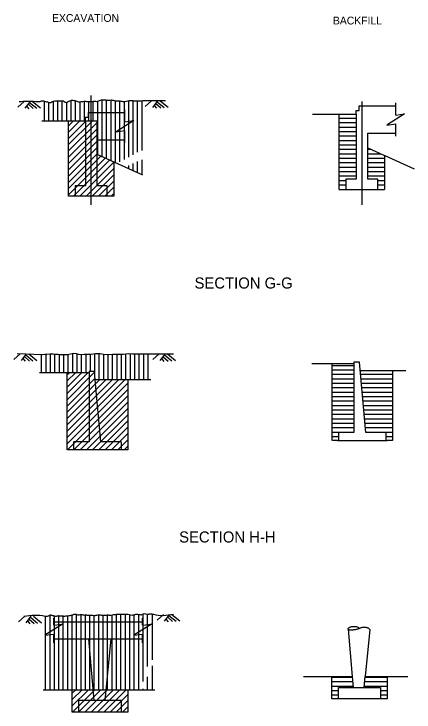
# Model space of a CAD drawing. Extents: x 889 to 1035, y 261 to 772.
# Drawn here: x 970.6 to 1030.7, y 666.9 to 771.8 of the extents above; entities that cross this region are included whole.
import ezdxf

# ---------------------------------------------------------------- set-up
doc = ezdxf.new("R2010")
doc.units = 0
for name, color, linetype in [('pp_PRESENTATION', 7, 'Continuous'), ('rd_EARTHWORK', 7, 'Continuous'), ('rd_EARTHWORK-anno', 7, 'Continuous'), ('rd_EXCAVATION-DITCH', 7, 'Continuous')]:
    doc.layers.add(name, color=color, linetype=linetype)

msp = doc.modelspace()

# ---------------------------------------------------------------- linework, layer by layer
at = {"layer": 'pp_PRESENTATION'}
for p, q in [((972.12, 758.63), (971.17, 757.78)), ((973.02, 758.63), (972.24, 757.63)), ((972.75, 758.2), (973.48, 757.54)), ((972.94, 758.48), (974.02, 757.6)), ((973.38, 758.62), (974.59, 757.64)), ((991.27, 758.73), (990.32, 757.88)), ((992.17, 758.73), (991.39, 757.73)), ((991.64, 758.01), (991.98, 757.59)), ((991.9, 758.3), (992.63, 757.64)), ((992.09, 758.58), (993.17, 757.7)), ((992.53, 758.72), (993.74, 757.74)), ((1027.94, 756.58), (1027.94, 758.41)), ((972.49, 757.91), (972.83, 757.49)), ((987.26, 755.57), (987.26, 757.4)), ((1027.94, 753.41), (1027.94, 755.25)), ((987.26, 752.4), (987.26, 754.24)), ((971.53, 720.73), (970.58, 719.88)), ((972.43, 720.72), (971.65, 719.72)), ((972.16, 720.3), (972.9, 719.63)), ((972.36, 720.57), (973.43, 719.69)), ((972.8, 720.72), (974, 719.74)), ((992.39, 720.72), (991.45, 719.87)), ((993.29, 720.72), (992.52, 719.72)), ((993.02, 720.29), (993.76, 719.63)), ((993.22, 720.57), (994.3, 719.69)), ((993.66, 720.71), (994.87, 719.73)), ((971.9, 720.01), (972.25, 719.59)), ((992.76, 720), (993.11, 719.58)), ((993.05, 681.59), (992.1, 680.74)), ((993.95, 681.59), (993.17, 680.59)), ((993.87, 681.44), (994.95, 680.56)), ((994.32, 681.59), (995.52, 680.6)), ((972.24, 681.31), (971.29, 680.46)), ((973.14, 681.31), (972.36, 680.31)), ((972.61, 680.6), (972.96, 680.18)), ((972.87, 680.89), (973.61, 680.22)), ((973.07, 681.16), (974.14, 680.28)), ((973.51, 681.31), (974.71, 680.32)), ((976.57, 679.96), (976.57, 681.02)), ((989.92, 679.96), (989.92, 681.02)), ((993.42, 680.88), (993.77, 680.46)), ((993.68, 681.17), (994.41, 680.5)), ((976.57, 677.34), (976.57, 678.63)), ((989.92, 677.34), (989.92, 678.63))]:
    msp.add_line(p, q, dxfattribs=at)
for points in [[(1027.94, 756.58), (1029.27, 756.75), (1026.61, 755.08), (1027.94, 755.25)], [(987.26, 755.57), (988.59, 755.74), (985.93, 754.07), (987.26, 754.24)], [(976.57, 679.96), (977.9, 680.13), (975.24, 678.46), (976.57, 678.63)], [(989.92, 679.96), (991.26, 680.13), (988.59, 678.46), (989.92, 678.63)]]:
    msp.add_lwpolyline(points, dxfattribs=at)
at = {"layer": 'rd_EARTHWORK'}
for p, q in [((982.2, 743.08), (982.2, 759.52)), ((1022.46, 757.95), (1027.94, 757.95)), ((1022.46, 757.26), (1022.46, 757.95)), ((1022.88, 743.08), (1022.88, 758.6)), ((981.78, 756.95), (987.26, 756.95)), ((981.78, 756.26), (981.78, 756.95)), ((1021.99, 757.26), (1022.46, 757.26)), ((1021.99, 756.73), (1021.99, 757.26)), ((981.31, 756.26), (981.78, 756.26)), ((981.31, 755.68), (981.31, 756.26)), ((1015.44, 756.69), (1019.49, 756.69)), ((1019.46, 745.4), (1019.46, 756.69)), ((1019.52, 756.69), (1021.99, 756.69)), ((1021.99, 756.7), (1021.99, 746.95)), ((978.78, 755.68), (974.76, 755.68)), ((978.78, 744.39), (978.78, 755.68)), ((983.07, 755.68), (978.78, 755.68)), ((981.31, 755.68), (981.31, 745.95)), ((983.07, 750.66), (983.07, 755.68)), ((1023.75, 753.86), (1027.94, 753.86)), ((1023.75, 751.69), (1023.75, 753.86)), ((983.07, 752.86), (987.26, 752.86)), ((1023.75, 746.95), (1023.75, 751.66)), ((1023.77, 751.66), (1026.28, 750.52)), ((983.07, 745.95), (983.07, 750.66)), ((989.93, 747.55), (983.07, 750.66)), ((1026.26, 750.53), (1026.26, 745.4)), ((1026.31, 750.51), (1030.7, 748.52)), ((985.58, 749.52), (985.58, 744.39)), ((1021.99, 746.95), (1020.46, 746.95)), ((1020.46, 746.95), (1020.46, 745.4)), ((1025.26, 746.95), (1023.75, 746.95)), ((1025.26, 745.4), (1025.26, 746.95)), ((981.31, 745.95), (979.78, 745.95)), ((979.78, 745.95), (979.78, 744.39)), ((984.58, 745.95), (983.07, 745.95)), ((984.58, 744.39), (984.58, 745.95)), ((1019.46, 745.4), (1026.26, 745.4)), ((985.58, 744.39), (978.78, 744.39)), ((1015.35, 719.26), (1021.66, 719.26)), ((1018.38, 707.72), (1018.38, 719.26)), ((1022.49, 719.47), (1021.66, 719.47)), ((1021.66, 719.47), (1021.66, 708.9)), ((1023.44, 708.9), (1022.49, 719.47)), ((1022.6, 718.2), (1029.44, 718.2)), ((1027.45, 718.2), (1027.45, 707.72)), ((978.6, 717.87), (974.43, 717.87)), ((978.59, 706.32), (978.59, 717.87)), ((981.87, 717.87), (978.6, 717.87)), ((982.7, 718.07), (981.87, 718.07)), ((981.87, 718.07), (981.87, 717.87)), ((981.87, 717.87), (981.87, 707.5)), ((982.81, 716.8), (982.7, 718.07)), ((983.65, 707.5), (982.81, 716.8)), ((987.67, 716.8), (982.81, 716.8)), ((987.67, 716.8), (987.67, 706.32)), ((991.13, 716.8), (987.67, 716.8)), ((1021.66, 708.9), (1019.38, 708.9)), ((1019.38, 707.72), (1019.38, 708.9)), ((1026.45, 708.9), (1023.44, 708.9)), ((1026.45, 708.9), (1026.45, 707.72)), ((1019.2, 707.72), (1018.42, 707.72)), ((1019.2, 707.72), (1026.68, 707.72)), ((1027.45, 707.72), (1026.68, 707.72)), ((981.87, 707.5), (979.59, 707.5)), ((979.59, 706.32), (979.59, 707.5)), ((986.67, 707.5), (983.65, 707.5)), ((986.67, 707.5), (986.67, 706.32)), ((979.42, 706.32), (978.63, 706.32)), ((986.9, 706.32), (979.42, 706.32)), ((987.67, 706.32), (986.9, 706.32)), ((976.57, 680.45), (989.92, 680.45)), ((1020.82, 679.39), (1021.42, 672.27)), ((1024.06, 679.34), (1023.36, 672.27)), ((976.57, 677.92), (989.92, 677.92)), ((981.8, 677.9), (982.59, 668.65)), ((985.14, 677.92), (984.22, 668.65)), ((1014.11, 672.25), (1018.35, 672.25)), ((1018.33, 668.89), (1018.33, 672.25)), ((1018.35, 672.25), (1021.42, 672.25)), ((1021.42, 672.27), (1021.56, 670.62)), ((1023.2, 670.62), (1023.36, 672.27)), ((1023.35, 672.25), (1026.66, 672.25)), ((1026.65, 672.25), (1026.65, 668.89)), ((1026.66, 672.25), (1029.78, 672.25)), ((974.95, 670.28), (979.39, 670.28)), ((979.35, 666.92), (979.35, 670.28)), ((979.39, 670.28), (991.73, 670.28)), ((987.67, 670.28), (987.67, 666.92)), ((1019.33, 670.62), (1025.65, 670.62)), ((1019.33, 668.89), (1019.33, 670.62)), ((1025.65, 670.62), (1025.65, 668.89)), ((1019.25, 668.89), (1018.33, 668.89)), ((1025.75, 668.89), (1019.25, 668.89)), ((1026.65, 668.89), (1025.75, 668.89)), ((986.67, 668.65), (980.35, 668.65)), ((980.35, 666.92), (980.35, 668.65)), ((986.67, 668.65), (986.67, 666.92)), ((980.27, 666.92), (979.35, 666.92)), ((986.78, 666.92), (980.27, 666.92)), ((987.67, 666.92), (986.78, 666.92))]:
    msp.add_line(p, q, dxfattribs=at)
for points in [[(971.07, 720.75), (974.81, 720.64), (975.23, 720.68), (975.51, 720.65), (975.99, 720.7), (976.46, 720.72), (976.71, 720.69), (976.97, 720.67), (977.23, 720.66), (977.53, 720.61), (977.72, 720.64), (978.18, 720.64), (978.61, 720.61), (979.1, 720.71), (979.55, 720.8), (979.92, 720.79), (980.28, 720.68), (980.71, 720.64), (981.15, 720.66), (981.25, 720.66), (981.66, 720.67), (982.2, 720.68), (982.85, 720.75), (983.53, 720.77), (984.06, 720.68), (984.83, 720.64), (985.4, 720.67), (986.15, 720.67), (986.97, 720.69), (987.81, 720.77), (988.37, 720.72), (988.99, 720.71), (989.74, 720.74), (993.01, 720.72), (994.53, 720.73)], [(1018.38, 710.31), (1021.66, 710.31)], [(1025.65, 670.17), (1026.65, 670.17)]]:
    msp.add_lwpolyline(points, dxfattribs=at)
for points in [[(971.37, 758.62), (973.8, 758.63), (974.14, 758.6), (974.39, 758.59), (974.64, 758.65), (974.85, 758.72), (975.19, 758.66), (975.47, 758.57), (975.74, 758.52), (976.14, 758.48), (976.38, 758.63), (976.72, 758.69), (977.12, 758.71), (977.24, 758.73), (977.59, 758.72), (977.84, 758.73), (978.11, 758.63), (978.44, 758.47), (978.75, 758.59), (979.25, 758.8), (979.41, 758.8), (979.74, 758.74), (980.03, 758.67), (980.28, 758.58), (980.63, 758.61), (980.93, 758.63), (981.35, 758.64), (981.64, 758.62), (982.02, 758.59), (982.39, 758.62), (982.69, 758.66), (983, 758.63), (983.45, 758.75), (984, 758.88), (984.37, 758.84), (984.67, 758.82), (985.2, 758.84), (985.49, 758.81), (985.84, 758.7), (986.33, 758.72), (986.62, 758.67), (987.22, 758.63), (987.69, 758.69), (988.07, 758.78), (988.43, 758.75), (988.69, 758.72), (989.02, 758.7), (989.48, 758.71), (989.94, 758.74), (993.36, 758.74)], [(972.05, 681.33), (975.26, 681.34), (975.46, 681.3), (975.77, 681.36), (975.95, 681.48), (976.13, 681.52), (976.3, 681.45), (976.46, 681.4), (976.55, 681.38), (976.69, 681.35), (976.98, 681.33), (977.17, 681.39), (977.34, 681.39), (977.57, 681.36), (977.86, 681.37), (978.05, 681.33), (978.37, 681.35), (978.84, 681.4), (979.19, 681.47), (979.44, 681.54), (979.64, 681.61), (979.94, 681.62), (980.17, 681.53), (980.39, 681.53), (980.63, 681.57), (980.91, 681.53), (981.15, 681.49), (981.4, 681.53), (981.55, 681.49), (982.01, 681.45), (982.26, 681.46), (982.78, 681.43), (983.03, 681.49), (983.35, 681.5), (983.57, 681.5), (983.9, 681.48), (984.2, 681.49), (984.46, 681.48), (984.74, 681.5), (984.92, 681.46), (985.34, 681.54), (985.7, 681.57), (985.99, 681.6), (986.2, 681.61), (986.46, 681.61), (986.65, 681.63), (986.99, 681.63), (987.24, 681.61), (987.52, 681.61), (987.89, 681.57), (988.32, 681.49), (988.7, 681.56), (988.9, 681.6), (989.21, 681.62), (989.56, 681.55), (989.79, 681.56), (990.13, 681.7), (990.53, 681.62), (990.71, 681.61), (990.97, 681.65), (991.07, 681.68), (991.32, 681.67), (991.55, 681.6), (994.53, 681.61)], [(1024.06, 679.34), (1023.96, 679.44), (1023.85, 679.52), (1023.7, 679.55), (1023.6, 679.59), (1023.49, 679.61), (1023.26, 679.61), (1023.16, 679.61), (1023.03, 679.6), (1022.87, 679.6), (1022.68, 679.54), (1022.52, 679.49), (1022.27, 679.39), (1022.09, 679.34), (1021.87, 679.28), (1021.68, 679.25), (1021.51, 679.24), (1021.36, 679.21), (1021.24, 679.2), (1021.05, 679.22), (1020.93, 679.25), (1020.85, 679.3), (1020.82, 679.39), (1020.82, 679.47), (1020.88, 679.57), (1021, 679.63), (1021.12, 679.69), (1021.29, 679.76), (1021.43, 679.78), (1021.61, 679.79), (1021.78, 679.78), (1021.92, 679.76), (1022.1, 679.74), (1022.24, 679.67), (1022.32, 679.63), (1022.51, 679.5)]]:
    msp.add_spline(points, degree=3, dxfattribs=at)
at = {"layer": 'rd_EXCAVATION-DITCH'}
for points in [[(975.17, 755.68), (975.17, 758.67)], [(975.84, 755.68), (975.84, 758.5)], [(976.51, 755.68), (976.51, 758.66)], [(977.17, 755.68), (977.17, 758.72)], [(977.84, 755.68), (977.84, 758.73)], [(978.51, 755.68), (978.51, 758.49)], [(979.17, 755.68), (979.17, 758.78)], [(979.84, 755.68), (979.84, 758.72)], [(980.51, 755.68), (980.51, 758.6)], [(981.17, 755.68), (981.17, 758.65)], [(981.84, 755.68), (981.84, 758.6)], [(982.51, 755.68), (982.51, 758.64)], [(983.2, 750.6), (983.2, 758.69)], [(983.84, 750.31), (983.84, 758.85)], [(984.51, 750.01), (984.51, 758.83)], [(985.17, 749.71), (985.17, 758.84)], [(985.84, 749.41), (985.84, 758.7)], [(986.51, 749.54), (986.51, 758.69)], [(987.17, 749.92), (987.17, 758.63)], [(987.84, 750.26), (987.84, 758.73)], [(988.51, 750.61), (988.51, 758.74)], [(989.17, 750.99), (989.17, 758.71)], [(989.84, 751.23), (989.84, 758.74)], [(1019.46, 756.11), (1021.99, 756.11)], [(978.78, 752.13), (982.33, 755.68)], [(978.78, 753.07), (981.39, 755.68)], [(978.78, 754.01), (980.45, 755.68)], [(978.78, 754.96), (979.5, 755.68)], [(978.78, 751.19), (983.07, 755.48)], [(1019.46, 755.44), (1021.99, 755.44)], [(978.78, 750.24), (983.07, 754.53)], [(1019.46, 754.77), (1021.99, 754.77)], [(1019.46, 754.11), (1021.99, 754.11)], [(978.78, 749.3), (983.07, 753.59)], [(1019.46, 753.44), (1021.99, 753.44)], [(1019.46, 752.77), (1021.99, 752.77)], [(978.78, 748.36), (983.07, 752.65)], [(978.78, 747.41), (983.07, 751.71)], [(1019.46, 752.11), (1021.99, 752.11)], [(978.78, 746.47), (983.07, 750.76)], [(1019.46, 751.44), (1021.99, 751.44)], [(1019.46, 750.77), (1021.99, 750.77)], [(1023.75, 751.44), (1024.25, 751.44)], [(1023.75, 750.77), (1025.73, 750.77)], [(978.78, 745.53), (983.65, 750.4)], [(978.78, 744.59), (984.3, 750.1)], [(979.53, 744.39), (984.95, 749.81)], [(989.17, 747.9), (989.17, 749.58)], [(989.84, 747.59), (989.84, 749.83)], [(1019.46, 750.11), (1021.99, 750.11)], [(1023.75, 750.11), (1026.26, 750.11)], [(980.47, 744.39), (985.58, 749.5)], [(981.41, 744.39), (985.58, 748.56)], [(987.84, 748.5), (987.84, 748.98)], [(988.51, 748.2), (988.51, 749.28)], [(1019.46, 749.44), (1021.99, 749.44)], [(1019.46, 748.77), (1021.99, 748.77)], [(1023.75, 749.44), (1026.26, 749.44)], [(1023.75, 748.77), (1026.26, 748.77)], [(982.36, 744.39), (985.58, 747.62)], [(1019.46, 748.11), (1021.99, 748.11)], [(1023.75, 748.11), (1026.26, 748.11)], [(983.3, 744.39), (985.58, 746.67)], [(1019.46, 747.44), (1021.99, 747.44)], [(1019.46, 746.77), (1020.46, 746.77)], [(1023.75, 747.44), (1026.26, 747.44)], [(1025.26, 746.77), (1026.26, 746.77)], [(984.24, 744.39), (985.58, 745.73)], [(1019.46, 746.11), (1020.46, 746.11)], [(1025.26, 746.11), (1026.26, 746.11)], [(985.18, 744.39), (985.58, 744.79)], [(974.74, 717.87), (974.74, 720.64)], [(975.41, 717.87), (975.41, 720.64)], [(976.08, 717.87), (976.08, 720.7)], [(976.74, 717.87), (976.74, 720.69)], [(977.41, 717.87), (977.41, 720.59)], [(978.08, 717.87), (978.08, 720.64)], [(978.74, 717.87), (978.74, 720.6)], [(979.41, 717.87), (979.41, 720.77)], [(980.08, 717.87), (980.08, 720.74)], [(980.74, 717.87), (980.74, 720.64)], [(981.41, 717.87), (981.41, 720.67)], [(982.08, 718.07), (982.08, 720.68)], [(982.74, 717.58), (982.74, 720.74)], [(983.41, 716.8), (983.41, 720.77)], [(984.08, 716.8), (984.08, 720.68)], [(984.74, 716.8), (984.74, 720.65)], [(985.41, 716.8), (985.41, 720.67)], [(986.08, 716.8), (986.08, 720.67)], [(986.74, 716.8), (986.74, 720.69)], [(987.41, 716.8), (987.41, 720.73)], [(988.08, 716.8), (988.08, 720.74)], [(988.74, 716.8), (988.74, 720.71)], [(989.41, 716.8), (989.41, 720.73)], [(990.08, 716.8), (990.08, 720.74)], [(990.74, 716.8), (990.74, 720.73)], [(1018.38, 718.97), (1021.66, 718.97)], [(1018.38, 718.31), (1021.66, 718.31)], [(978.59, 713.82), (982.71, 717.94)], [(978.59, 714.77), (981.69, 717.87)], [(978.59, 715.71), (980.75, 717.87)], [(978.59, 716.65), (979.81, 717.87)], [(978.59, 717.6), (978.87, 717.87)], [(978.59, 712.88), (982.79, 717.08)], [(981.87, 718.04), (981.9, 718.07)], [(1018.38, 717.64), (1021.66, 717.64)], [(1022.65, 717.64), (1027.45, 717.64)], [(978.59, 708.17), (987.23, 716.8)], [(978.59, 709.11), (986.28, 716.8)], [(978.59, 710.05), (985.34, 716.8)], [(978.59, 711), (984.4, 716.8)], [(978.59, 711.94), (983.45, 716.8)], [(978.59, 707.22), (987.67, 716.3)], [(1018.38, 716.97), (1021.66, 716.97)], [(1018.38, 716.31), (1021.66, 716.31)], [(1022.71, 716.97), (1027.45, 716.97)], [(1022.77, 716.31), (1027.45, 716.31)], [(978.63, 706.32), (987.67, 715.36)], [(1018.38, 715.64), (1021.66, 715.64)], [(1018.38, 714.97), (1021.66, 714.97)], [(1022.83, 715.64), (1027.45, 715.64)], [(1022.89, 714.97), (1027.45, 714.97)], [(979.57, 706.32), (987.67, 714.41)], [(1018.38, 714.31), (1021.66, 714.31)], [(1022.95, 714.31), (1027.45, 714.31)], [(980.52, 706.32), (987.67, 713.47)], [(1018.38, 713.64), (1021.66, 713.64)], [(1018.38, 712.97), (1021.66, 712.97)], [(1023.01, 713.64), (1027.45, 713.64)], [(1023.07, 712.97), (1027.45, 712.97)], [(981.46, 706.32), (987.67, 712.53)], [(1018.38, 712.31), (1021.66, 712.31)], [(1023.13, 712.31), (1027.45, 712.31)], [(982.4, 706.32), (987.67, 711.58)], [(1018.38, 711.64), (1021.66, 711.64)], [(1018.38, 710.97), (1021.66, 710.97)], [(1023.19, 711.64), (1027.45, 711.64)], [(1023.25, 710.97), (1027.45, 710.97)], [(983.34, 706.32), (987.67, 710.64)], [(1023.31, 710.31), (1027.45, 710.31)], [(984.29, 706.32), (987.67, 709.7)], [(985.23, 706.32), (987.67, 708.76)], [(1018.38, 709.64), (1021.66, 709.64)], [(1018.38, 708.97), (1021.66, 708.97)], [(1023.37, 709.64), (1027.45, 709.64)], [(1023.43, 708.97), (1027.45, 708.97)], [(986.17, 706.32), (987.67, 707.81)], [(1018.38, 708.31), (1019.38, 708.31)], [(1026.45, 708.31), (1027.45, 708.31)], [(987.12, 706.32), (987.67, 706.87)], [(976, 670.28), (976, 681.5)], [(979.33, 670.28), (979.33, 681.51)], [(980, 670.28), (980, 681.61)], [(980.66, 670.28), (980.66, 681.56)], [(981.33, 670.28), (981.33, 681.52)], [(982, 670.28), (982, 681.45)], [(982.66, 670.28), (982.66, 681.43)], [(983.33, 670.28), (983.33, 681.5)], [(984, 670.28), (984, 681.49)], [(984.66, 670.28), (984.66, 681.49)], [(985.33, 670.28), (985.33, 681.54)], [(986, 670.28), (986, 681.6)], [(986.66, 670.28), (986.66, 681.63)], [(987.33, 670.28), (987.33, 681.61)], [(988, 670.28), (988, 681.55)], [(988.66, 670.28), (988.66, 681.55)], [(989.33, 670.28), (989.33, 681.6)], [(990, 671.52), (990, 681.66)], [(990.66, 673.77), (990.66, 681.61)], [(991.33, 681.67), (991.33, 674.77)], [(975.33, 670.28), (975.33, 681.33)], [(976.66, 670.28), (976.66, 681.36)], [(977.33, 670.28), (977.33, 681.39)], [(978, 670.27), (978, 681.34)], [(978.66, 670.27), (978.66, 681.38)], [(991.33, 673.86), (991.33, 670.28)], [(990.66, 670.28), (990.66, 672.21)], [(1018.33, 672.17), (1021.43, 672.17)], [(1023.35, 672.17), (1026.65, 672.17)], [(1018.33, 671.5), (1021.49, 671.5)], [(1023.28, 671.5), (1026.65, 671.5)], [(979.35, 667.85), (981.77, 670.28)], [(979.35, 668.8), (980.83, 670.28)], [(979.35, 669.74), (979.89, 670.28)], [(979.35, 670.21), (979.42, 670.28)], [(979.36, 666.92), (982.72, 670.28)], [(980.3, 666.92), (983.66, 670.28)], [(981.25, 666.92), (984.6, 670.28)], [(982.19, 666.92), (985.54, 670.28)], [(983.13, 666.92), (986.49, 670.28)], [(984.07, 666.92), (987.43, 670.28)], [(990, 670.28), (990, 670.41)], [(1018.33, 670.83), (1021.55, 670.83)], [(1018.33, 670.17), (1019.33, 670.17)], [(1023.22, 670.83), (1026.65, 670.83)], [(985.02, 666.92), (987.67, 669.58)], [(1018.33, 669.5), (1019.33, 669.5)], [(1025.65, 669.5), (1026.65, 669.5)], [(985.96, 666.92), (987.67, 668.64)], [(986.9, 666.92), (987.67, 667.69)]]:
    msp.add_lwpolyline(points, dxfattribs=at)

# ---------------------------------------------------------------- texts
at = {"layer": 'rd_EARTHWORK-anno'}
for s, p in [('EXCAVATION', (976.31, 770.57)), ('BACKFILL', (1018.51, 770.18))]:
    msp.add_text(s, height=1.167, rotation=0.0168, dxfattribs=at).set_placement(p)
for s, p in [('SECTION G-G', (997.72, 730.52)), ('SECTION H-H', (995.4, 692.38))]:
    msp.add_text(s, height=1.6667, dxfattribs=at).set_placement(p)

doc.saveas('drawing.dxf')
